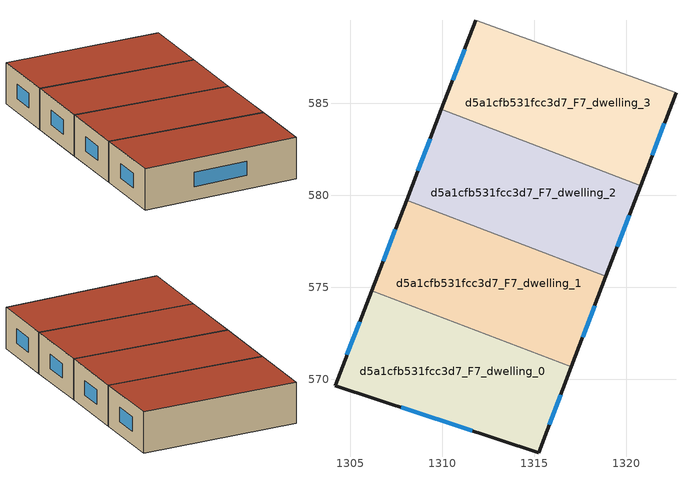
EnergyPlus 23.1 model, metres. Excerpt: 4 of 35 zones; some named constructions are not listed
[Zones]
d5a1cfb531fcc3d7_F7_dwelling_0
 floor to d5a1cfb531fcc3d7_F6_dwelling_0 (EU_floor_Construction): 1317.02,570.67 1315.24,566.01 1304.18,569.64 1306.17,574.82 z21
 wall outside (EU_wall_Construction): 1306.17,574.82 1304.18,569.64 1315.24,566.01 1317.02,570.67 z21:24
 wall to d5a1cfb531fcc3d7_F7_dwelling_1 (EU_wall_Construction): 1317.02,570.67 1306.17,574.82 z21:24
 window (EU_Window_Construction): 1315.81,567.53 1316.44,569.15 / 1307.77,568.46 1311.64,567.19 / 1305.52,573.13 1304.82,571.33 z21.98:23.02
 roof outside (EU_roof_Construction): 1315.24,566.01 1317.02,570.67 1306.17,574.82 1304.18,569.64 z24
d5a1cfb531fcc3d7_F7_dwelling_1
 floor to d5a1cfb531fcc3d7_F6_dwelling_1 (EU_floor_Construction): 1318.9,575.59 1317.02,570.67 1306.17,574.82 1308.06,579.73 z21
 wall outside (EU_wall_Construction): 1317.02,570.67 1318.9,575.59 / 1308.06,579.73 1306.17,574.82 z21:24
 wall to d5a1cfb531fcc3d7_F7_dwelling_2 (EU_wall_Construction): 1318.9,575.59 1308.06,579.73 z21:24
 window (EU_Window_Construction): 1317.63,572.27 1318.29,573.99 / 1307.45,578.13 1306.79,576.42 z21.98:23.02
 roof outside (EU_roof_Construction): 1317.02,570.67 1318.9,575.59 1308.06,579.73 1306.17,574.82 z24
d5a1cfb531fcc3d7_F7_dwelling_2
 floor to d5a1cfb531fcc3d7_F6_dwelling_2 (EU_floor_Construction): 1320.78,580.52 1318.9,575.59 1308.06,579.73 1309.96,584.66 z21
 wall outside (EU_wall_Construction): 1318.9,575.59 1320.78,580.52 / 1309.96,584.66 1308.06,579.73 z21:24
 wall to d5a1cfb531fcc3d7_F7_dwelling_3 (EU_wall_Construction): 1320.78,580.52 1309.96,584.66 z21:24
 window (EU_Window_Construction): 1319.51,577.2 1320.17,578.92 / 1309.35,583.06 1308.68,581.34 z21.98:23.02
 roof outside (EU_roof_Construction): 1318.9,575.59 1320.78,580.52 1309.96,584.66 1308.06,579.73 z24
d5a1cfb531fcc3d7_F7_dwelling_3
 floor to d5a1cfb531fcc3d7_F6_dwelling_3 (EU_floor_Construction): 1322.71,585.55 1320.78,580.52 1309.96,584.66 1311.83,589.49 z21
 wall outside (EU_wall_Construction): 1320.78,580.52 1322.71,585.55 / 1311.83,589.49 1309.96,584.66 z21:24
 wall adiabatic (EU_wall_Construction): 1322.71,585.55 1311.83,589.49 z21:24
 window (EU_Window_Construction): 1321.41,582.16 1322.08,583.92 / 1311.22,587.92 1310.57,586.23 z21.98:23.02
 roof outside (EU_roof_Construction): 1320.78,580.52 1322.71,585.55 1311.83,589.49 1309.96,584.66 z24
[HVACTEMPLATE:THERMOSTAT] Constant Heating Setpoint=20; Constant Cooling Setpoint=50
EU_HeatOnly_d5a1cfb531fcc3d7_F0_dwelling_0; EU_HeatOnly_d5a1cfb531fcc3d7_F0_dwelling_1; EU_HeatOnly_d5a1cfb531fcc3d7_F0_dwelling_2; EU_HeatOnly_d5a1cfb531fcc3d7_F0_dwelling_3; EU_HeatOnly_d5a1cfb531fcc3d7_F0_dwelling_4; EU_HeatOnly_d5a1cfb531fcc3d7_F1_dwelling_0; EU_HeatOnly_d5a1cfb531fcc3d7_F1_dwelling_1; EU_HeatOnly_d5a1cfb531fcc3d7_F1_dwelling_2; EU_HeatOnly_d5a1cfb531fcc3d7_F1_dwelling_3; EU_HeatOnly_d5a1cfb531fcc3d7_F1_dwelling_4; EU_HeatOnly_d5a1cfb531fcc3d7_F2_dwelling_0; EU_HeatOnly_d5a1cfb531fcc3d7_F2_dwelling_1; EU_HeatOnly_d5a1cfb531fcc3d7_F2_dwelling_2; EU_HeatOnly_d5a1cfb531fcc3d7_F2_dwelling_3; EU_HeatOnly_d5a1cfb531fcc3d7_F2_dwelling_4; EU_HeatOnly_d5a1cfb531fcc3d7_F3_dwelling_0; EU_HeatOnly_d5a1cfb531fcc3d7_F3_dwelling_1; EU_HeatOnly_d5a1cfb531fcc3d7_F3_dwelling_2; EU_HeatOnly_d5a1cfb531fcc3d7_F3_dwelling_3; EU_HeatOnly_d5a1cfb531fcc3d7_F4_dwelling_0; EU_HeatOnly_d5a1cfb531fcc3d7_F4_dwelling_1; EU_HeatOnly_d5a1cfb531fcc3d7_F4_dwelling_2; EU_HeatOnly_d5a1cfb531fcc3d7_F4_dwelling_3; EU_HeatOnly_d5a1cfb531fcc3d7_F5_dwelling_0; EU_HeatOnly_d5a1cfb531fcc3d7_F5_dwelling_1; EU_HeatOnly_d5a1cfb531fcc3d7_F5_dwelling_2; EU_HeatOnly_d5a1cfb531fcc3d7_F5_dwelling_3; EU_HeatOnly_d5a1cfb531fcc3d7_F6_dwelling_0; EU_HeatOnly_d5a1cfb531fcc3d7_F6_dwelling_1; EU_HeatOnly_d5a1cfb531fcc3d7_F6_dwelling_2; EU_HeatOnly_d5a1cfb531fcc3d7_F6_dwelling_3; EU_HeatOnly_d5a1cfb531fcc3d7_F7_dwelling_0; EU_HeatOnly_d5a1cfb531fcc3d7_F7_dwelling_1; EU_HeatOnly_d5a1cfb531fcc3d7_F7_dwelling_2; EU_HeatOnly_d5a1cfb531fcc3d7_F7_dwelling_3
[SCHEDULE:CONSTANT]
Name | Hourly Value
EU_AlwaysOn | 1
EU_CoolingOff | 0
[SCHEDULE:FILE] Column Number=1; Rows to Skip at Top=0; Number of Hours of Data=8760; Column Separator=Comma; Interpolate to Timestep=No; Minutes per Item=60; Adjust Schedule for Daylight Savings=Yes
Name | File
EU_Step8_GainSchedule_d5a1cfb531fcc3d7_F6_dwelling_0_f000 | ../../schedules/d5a1cfb531fcc3d7/d5a1cfb531fcc3d7_F6_dwelling_0_f000_gain.csv
EU_Step8_GainSchedule_d5a1cfb531fcc3d7_F6_dwelling_1_f000 | ../../schedules/d5a1cfb531fcc3d7/d5a1cfb531fcc3d7_F6_dwelling_1_f000_gain.csv
EU_Step8_GainSchedule_d5a1cfb531fcc3d7_F6_dwelling_2_f000 | ../../schedules/d5a1cfb531fcc3d7/d5a1cfb531fcc3d7_F6_dwelling_2_f000_gain.csv
EU_Step8_GainSchedule_d5a1cfb531fcc3d7_F6_dwelling_3_f000 | ../../schedules/d5a1cfb531fcc3d7/d5a1cfb531fcc3d7_F6_dwelling_3_f000_gain.csv
EU_Step8_GainSchedule_d5a1cfb531fcc3d7_F7_dwelling_0_f000 | ../../schedules/d5a1cfb531fcc3d7/d5a1cfb531fcc3d7_F7_dwelling_0_f000_gain.csv
EU_Step8_GainSchedule_d5a1cfb531fcc3d7_F7_dwelling_1_f000 | ../../schedules/d5a1cfb531fcc3d7/d5a1cfb531fcc3d7_F7_dwelling_1_f000_gain.csv
EU_Step8_GainSchedule_d5a1cfb531fcc3d7_F7_dwelling_2_f000 | ../../schedules/d5a1cfb531fcc3d7/d5a1cfb531fcc3d7_F7_dwelling_2_f000_gain.csv
EU_Step8_GainSchedule_d5a1cfb531fcc3d7_F7_dwelling_3_f000 | ../../schedules/d5a1cfb531fcc3d7/d5a1cfb531fcc3d7_F7_dwelling_3_f000_gain.csv
